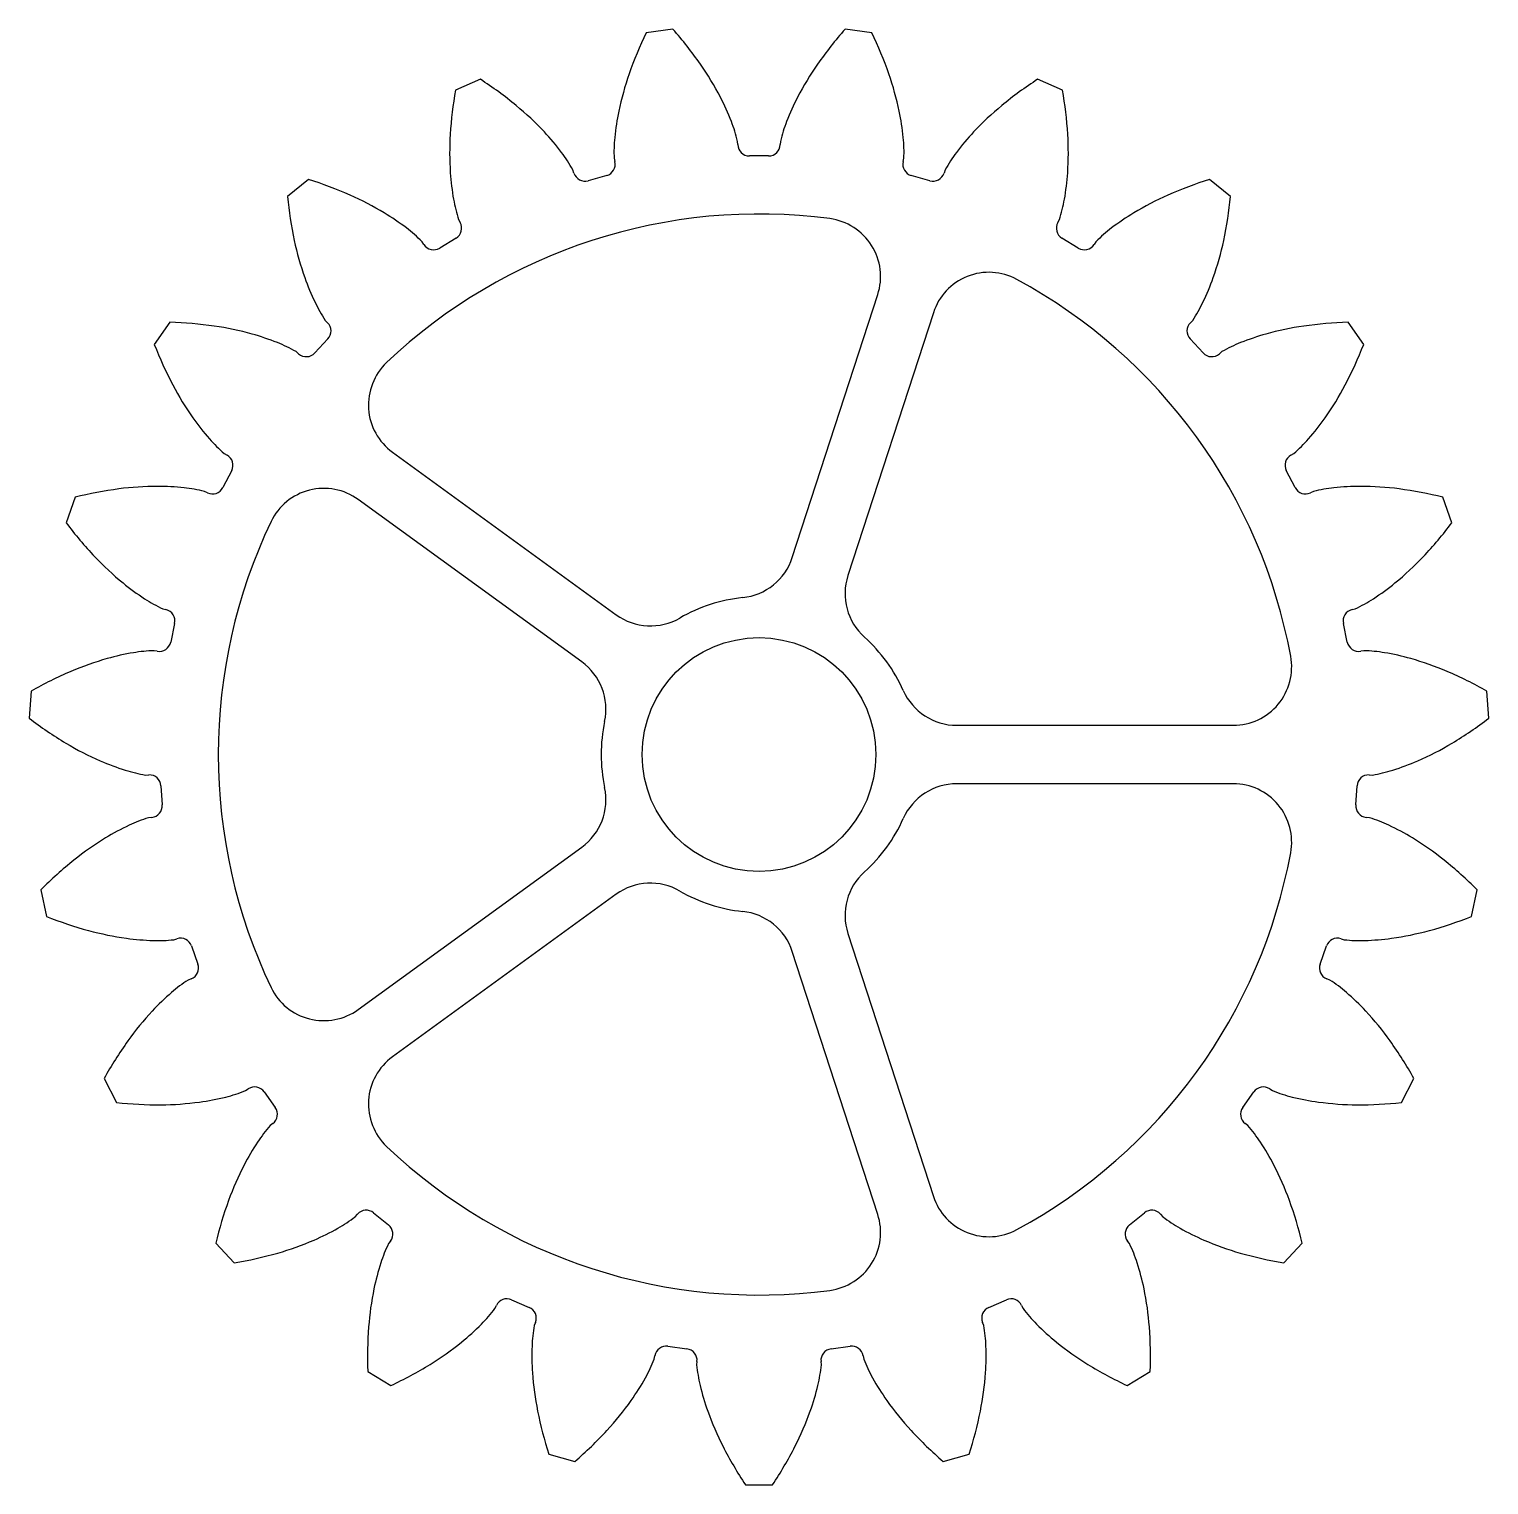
# Model space of a CAD drawing. Header units: metres. Extents: x -125 to 125, y -125 to 124.
import ezdxf

# ---------------------------------------------------------------- set-up
doc = ezdxf.new("R2010")
doc.units = ezdxf.units.M

msp = doc.modelspace()

# ---------------------------------------------------------------- linework, layer by layer
at = {"layer": 'PARAMETRIX'}
for p, q in [((-14.7242, 124.1298), (-19.3116, 123.4992)), ((19.3116, 123.4992), (14.7242, 124.1298)), ((-47.668, 115.5541), (-51.9152, 113.7093)), ((51.9152, 113.7093), (47.668, 115.5541)), ((-3.6387, 104.3681), (-3.6585, 104.9362)), ((3.6585, 104.9362), (3.6387, 104.3681)), ((1.6399, 102.4378), (-1.6399, 102.4378)), ((-31.662, 99.5161), (-31.8343, 100.0579)), ((-24.7886, 102.032), (-24.6544, 101.4795)), ((24.6544, 101.4795), (24.7886, 102.032)), ((31.8343, 100.0579), (31.662, 99.5161)), ((-77.0765, 98.4084), (-80.6684, 95.4861)), ((-26.0583, 99.0815), (-29.2165, 98.1966)), ((29.2165, 98.1966), (26.0583, 99.0815)), ((80.6684, 95.4861), (77.0765, 98.4084)), ((-51.3973, 91.5605), (-51.119, 91.0647)), ((51.119, 91.0647), (51.3973, 91.5605)), ((-57.337, 87.2835), (-57.6491, 87.7586)), ((-51.8238, 88.3769), (-54.6262, 86.6727)), ((54.6262, 86.6727), (51.8238, 88.3769)), ((57.6491, 87.7586), (57.337, 87.2835)), ((5.6966, 33.7127), (20.3137, 78.6995)), ((29.8243, 75.6093), (15.2072, 30.6226)), ((-100.7686, 73.9642), (-103.4389, 70.1812)), ((-74.194, 74.2984), (-73.7923, 73.8961)), ((73.7923, 73.8961), (74.194, 74.2984)), ((103.4389, 70.1812), (100.7686, 73.9642)), ((-73.7459, 71.1177), (-75.9845, 68.7207)), ((75.9845, 68.7207), (73.7459, 71.1177)), ((-78.7596, 68.5774), (-79.1883, 68.9508)), ((79.1883, 68.9508), (78.7596, 68.5774)), ((-91.4882, 51.5259), (-90.9928, 51.2469)), ((-62.6925, 51.7291), (-24.4245, 23.9258)), ((90.9928, 51.2469), (91.4882, 51.5259)), ((-90.1985, 48.5841), (-91.7075, 45.672)), ((91.7075, 45.672), (90.1985, 48.5841)), ((-94.3409, 44.7853), (-94.8545, 45.0291)), ((94.8545, 45.0291), (94.3409, 44.7853)), ((-116.9871, 44.0343), (-118.5377, 39.6712)), ((-30.3024, 15.8356), (-68.5704, 43.6389)), ((118.5377, 39.6712), (116.9871, 44.0343)), ((-101.9971, 24.9319), (-101.4448, 24.7969)), ((101.4448, 24.7969), (101.9971, 24.9319)), ((-99.9615, 22.4472), (-100.6288, 19.2359)), ((100.6288, 19.2359), (99.9615, 22.4472)), ((-102.9254, 17.6717), (-103.4858, 17.7679)), ((103.4858, 17.7679), (102.9254, 17.6717)), ((-124.5292, 10.8387), (-124.8452, 6.219)), ((124.8452, 6.219), (124.5292, 10.8387)), ((33.8231, 5), (81.1249, 5)), ((-104.9413, -3.5111), (-104.3731, -3.4921)), ((104.3731, -3.4921), (104.9413, -3.5111)), ((-102.3109, -5.3545), (-102.087, -8.6267)), ((81.1249, -5), (33.8231, -5)), ((102.087, -8.6267), (102.3109, -5.3545)), ((-103.8765, -10.7526), (-104.4419, -10.8111)), ((104.4419, -10.8111), (103.8765, -10.7526)), ((-68.5704, -43.6389), (-30.3024, -15.8356)), ((-122.8356, -23.1608), (-121.8935, -27.6945)), ((-24.4245, -23.9258), (-62.6925, -51.7291)), ((121.8935, -27.6945), (122.8356, -23.1608)), ((-100.1025, -31.6937), (-99.5605, -31.5221)), ((15.2072, -30.6226), (29.8243, -75.6093)), ((99.5605, -31.5221), (100.1025, -31.6937)), ((-97.0723, -32.7591), (-95.9739, -35.8496)), ((20.3137, -78.6995), (5.6966, -33.7127)), ((95.9739, -35.8496), (97.0723, -32.7591)), ((-97.1234, -38.3794), (-97.6522, -38.5883)), ((97.6522, -38.5883), (97.1234, -38.3794)), ((-112.0318, -55.4426), (-109.9014, -59.5539)), ((-87.8396, -57.5258), (-87.364, -57.2143)), ((87.364, -57.2143), (87.8396, -57.5258)), ((109.9014, -59.5539), (112.0318, -55.4426)), ((-84.6343, -57.7341), (-82.7428, -60.4136)), ((82.7428, -60.4136), (84.6343, -57.7341)), ((-83.1672, -63.1597), (-83.6199, -63.5036)), ((83.6199, -63.5036), (83.1672, -63.1597)), ((-69.062, -79.0914), (-68.688, -78.6631)), ((-65.9194, -78.4272), (-63.3751, -80.4971)), ((63.3751, -80.4971), (65.9194, -78.4272)), ((68.688, -78.6631), (69.062, -79.0914)), ((-92.9191, -83.6124), (-89.7585, -86.9966)), ((-63.0428, -83.2558), (-63.386, -83.7091)), ((63.386, -83.7091), (63.0428, -83.2558)), ((89.7585, -86.9966), (92.9191, -83.6124)), ((-45.1624, -94.7911), (-44.9178, -94.2779)), ((-42.3155, -93.3037), (-39.3071, -94.6104)), ((39.3071, -94.6104), (42.3155, -93.3037)), ((44.9178, -94.2779), (45.1624, -94.7911)), ((-38.2429, -97.1772), (-38.4511, -97.7063)), ((38.4511, -97.7063), (38.2429, -97.1772)), ((-15.5733, -101.2603), (-12.3239, -101.707)), ((12.3239, -101.707), (15.5733, -101.2603)), ((-17.9133, -103.4607), (-17.8163, -102.9005)), ((-10.6066, -103.8915), (-10.6644, -104.457)), ((10.6644, -104.457), (10.6066, -103.8915)), ((17.8163, -102.9005), (17.9133, -103.4607)), ((-66.9151, -105.5811), (-62.9586, -107.9871)), ((62.9586, -107.9871), (66.9151, -105.5811)), ((-35.9482, -119.7194), (-31.4894, -120.9687)), ((31.4894, -120.9687), (35.9482, -119.7194)), ((-2.3153, -124.9786), (2.3153, -124.9786))]:
    msp.add_line(p, q, dxfattribs=at)
msp.add_circle((0, 0), 20, dxfattribs=at)
for centre, radius, start, end in [((41.4573, 94.2395), 67.4462, 154.2896, 160.7602), ((-65.3454, 79.5598), 67.4462, 34.892, 41.3626), ((65.3454, 79.5598), 67.4462, 138.6374, 145.108), ((-41.4573, 94.2395), 67.4462, 19.2398, 25.7104), ((-51.5928, 89.151), 50.6794, 27.4261, 34.892), ((51.5928, 89.151), 50.6794, 145.108, 152.5739), ((-84.3872, 58.9795), 67.4462, 50.5442, 57.0148), ((25.6269, 99.7646), 50.6794, 160.7602, 168.2261), ((-25.6269, 99.7646), 50.6794, 11.7739, 19.2398), ((84.3872, 58.9795), 67.4462, 122.9852, 129.4558), ((14.4944, 101.9299), 67.4462, 169.9417, 176.4123), ((-44.7482, 92.7028), 42.9681, 21.328, 27.4261), ((44.7482, 92.7028), 42.9681, 152.5739, 158.672), ((-14.4944, 101.9299), 67.4462, 3.5877, 10.0583), ((-73.7322, 71.9254), 50.6794, 43.0783, 50.5442), ((18.0779, 101.338), 42.9681, 168.2261, 174.3242), ((-18.0779, 101.338), 42.9681, 5.6758, 11.7739), ((73.7322, 71.9254), 50.6794, 129.4558, 136.9217), ((-28.963, 98.8661), 26.0224, 13.4895, 21.328), ((28.963, 98.8661), 26.0224, 158.672, 166.5105), ((-2.2395, 102.9791), 50.6794, 176.4123, 183.8783), ((-68.0997, 77.1922), 42.9681, 36.9801, 43.0783), ((1.2152, 103.014), 26.0224, 174.3242, 182.1626), ((-1.2152, 103.014), 26.0224, 357.8374, 5.6758), ((68.0997, 77.1922), 42.9681, 136.9217, 143.0199), ((2.2395, 102.9791), 50.6794, 356.1217, 3.5877), ((-54.5627, 87.3857), 26.0224, 29.1417, 36.9801), ((-1.6399, 104.4378), 2, 181.9968, 270), ((1.6399, 104.4378), 2, 270, 358.0032), ((54.5627, 87.3857), 26.0224, 143.0199, 150.8583), ((-26.5978, 101.0074), 2, 285.6522, 13.6554), ((26.5978, 101.0074), 2, 166.3446, 254.3478), ((-97.1704, 34.025), 67.4462, 66.1964, 72.667), ((-9.9331, 102.4575), 42.9681, 183.8783, 189.9764), ((-29.7561, 100.1225), 2, 197.6489, 285.6522), ((29.7561, 100.1225), 2, 254.3478, 342.3511), ((9.9331, 102.4575), 42.9681, 350.0236, 356.1217), ((97.1704, 34.025), 67.4462, 107.333, 113.8036), ((-13.5434, 102.0606), 67.4462, 185.5939, 192.0645), ((-90.4033, 49.3655), 50.6794, 58.7304, 66.1964), ((-26.6227, 99.5218), 26.0224, 189.9764, 197.8148), ((26.6227, 99.5218), 26.0224, 342.1852, 350.0236), ((90.4033, 49.3655), 50.6794, 113.8036, 121.2696), ((13.5434, 102.0606), 67.4462, 347.9355, 354.4061), ((-86.4006, 55.9566), 42.9681, 52.6323, 58.7304), ((0, 0), 92.5, 82.4757, 133.5243), ((86.4006, 55.9566), 42.9681, 121.2696, 127.3677), ((-76.1158, 69.4244), 26.0224, 44.7939, 52.6323), ((-52.863, 90.0857), 2, 301.3043, 29.3076), ((10.8031, 81.7896), 10, 342, 82.4757), ((52.863, 90.0857), 2, 150.6924, 238.6957), ((76.1158, 69.4244), 26.0224, 127.3677, 135.2061), ((-29.9399, 98.5561), 50.6794, 192.0645, 199.5304), ((29.9399, 98.5561), 50.6794, 340.4696, 347.9355), ((-55.6654, 88.3816), 2, 213.3011, 301.3043), ((55.6654, 88.3816), 2, 238.6957, 326.6989), ((39.3348, 72.5191), 10, 61.5243, 162), ((-37.2075, 95.9782), 42.9681, 199.5304, 205.6286), ((0, 0), 92.5, 10.4757, 61.5243), ((37.2075, 95.9782), 42.9681, 334.3714, 340.4696), ((-52.4861, 88.6485), 26.0224, 205.6286, 213.467), ((52.4861, 88.6485), 26.0224, 326.533, 334.3714), ((-102.7469, 6.547), 67.4462, 81.8485, 88.3191), ((-100.3695, 23.1444), 50.6794, 74.3826, 81.8485), ((-75.2075, 72.4828), 2, 316.9565, 44.9598), ((75.2075, 72.4828), 2, 135.0402, 223.0435), ((100.3695, 23.1444), 50.6794, 98.1515, 105.6174), ((102.7469, 6.547), 67.4462, 91.6809, 98.1515), ((-40.5768, 94.6219), 67.4462, 201.2461, 207.7167), ((-98.2936, 30.571), 42.9681, 68.2845, 74.3826), ((-92.0237, 46.3141), 26.0224, 60.4461, 68.2845), ((92.0237, 46.3141), 26.0224, 111.7155, 119.5539), ((98.2936, 30.571), 42.9681, 105.6174, 111.7155), ((40.5768, 94.6219), 67.4462, 332.2833, 338.7539), ((-77.4462, 70.0858), 2, 228.9533, 316.9565), ((77.4462, 70.0858), 2, 223.0435, 311.0467), ((-56.8146, 59.8193), 10, 133.5243, 234), ((-55.4198, 86.8237), 50.6794, 207.7167, 215.1826), ((55.4198, 86.8237), 50.6794, 324.8174, 332.2833), ((-61.7224, 82.3806), 42.9681, 215.1826, 221.2807), ((61.7224, 82.3806), 42.9681, 318.7193, 324.8174), ((-74.4569, 71.2006), 26.0224, 221.2807, 229.1192), ((74.4569, 71.2006), 26.0224, 310.8808, 318.7193), ((-91.9743, 49.5042), 2, 332.6087, 60.6119), ((91.9743, 49.5042), 2, 119.3881, 207.3913), ((-100.7031, -21.4166), 67.4462, 97.5007, 103.9713), ((-102.8918, -4.7932), 50.6794, 90.0348, 97.5007), ((-102.8965, 2.918), 42.9681, 83.9367, 90.0348), ((-101.1066, 19.769), 26.0224, 76.0982, 83.9367), ((-93.4832, 46.5921), 2, 244.6055, 332.6087), ((-74.4482, 35.5488), 10, 54, 154.4757), ((93.4832, 46.5921), 2, 207.3913, 295.3945), ((101.1066, 19.769), 26.0224, 96.0633, 103.9018), ((102.8965, 2.918), 42.9681, 89.9652, 96.0633), ((102.8918, -4.7932), 50.6794, 82.4993, 89.9652), ((100.7031, -21.4166), 67.4462, 76.0287, 82.4993), ((-64.6008, 80.1656), 67.4462, 216.8983, 223.3689), ((0, 0), 92.5, 154.4757, 205.5243), ((64.6008, 80.1656), 67.4462, 316.6311, 323.1017), ((-76.7894, 68.652), 50.6794, 223.3689, 230.8348), ((-3.8139, 36.8029), 10, 275.9165, 342), ((76.7894, 68.652), 50.6794, 309.1652, 316.6311), ((24.7178, 27.5324), 10, 162, 228.0835), ((-81.6595, 62.6732), 42.9681, 230.8348, 236.9329), ((81.6595, 62.6732), 42.9681, 303.0671, 309.1652), ((-90.9055, 48.4721), 26.0224, 236.9329, 244.7713), ((0, 0), 27, 95.9165, 120.0835), ((90.9055, 48.4721), 26.0224, 295.2287, 303.0671), ((-101.9197, 22.8541), 2, 348.2609, 76.2641), ((-18.5467, 32.016), 10, 234, 300.0835), ((101.9197, 22.8541), 2, 103.7359, 191.7391), ((0, 0), 27, 23.9165, 48.0835), ((-102.6909, -8.2423), 26.0224, 91.7504, 99.5888), ((-102.587, 19.6429), 2, 260.2576, 348.2609), ((102.587, 19.6429), 2, 191.7391, 279.7424), ((102.6909, -8.2423), 26.0224, 80.4112, 88.2496), ((-97.7831, -32.3754), 50.6794, 105.6869, 113.1529), ((-99.8681, -24.9513), 42.9681, 99.5888, 105.6869), ((-36.1802, 7.7454), 10, 347.9165, 54), ((81.1249, 15), 10, 270, 10.4757), ((99.8681, -24.9513), 42.9681, 74.3131, 80.4112), ((97.7831, -32.3754), 50.6794, 66.8471, 74.3131), ((-91.1907, -47.7918), 67.4462, 113.1529, 119.6235), ((91.1907, -47.7918), 67.4462, 60.3765, 66.8471), ((33.8231, 15), 10, 203.9165, 270), ((-83.8337, 59.7638), 67.4462, 232.5504, 239.021), ((0, 0), 27, 167.9165, 192.0835), ((83.8337, 59.7638), 67.4462, 300.979, 307.4496), ((-92.4639, 45.3886), 50.6794, 239.021, 246.487), ((92.4639, 45.3886), 50.6794, 293.513, 300.979), ((-95.5404, 38.3176), 42.9681, 246.487, 252.5851), ((95.5404, 38.3176), 42.9681, 287.4149, 293.513), ((-100.6121, 22.1486), 26.0224, 252.5851, 260.4235), ((-104.3062, -5.491), 2, 3.913, 91.9163), ((104.3062, -5.491), 2, 88.0837, 176.087), ((100.6121, 22.1486), 26.0224, 279.5765, 287.4149), ((-36.1802, -7.7454), 10, 306, 12.0835), ((33.8231, -15), 10, 90, 156.0835), ((81.1249, -15), 10, 349.5243, 90), ((-104.0824, -8.7632), 2, 275.9098, 3.913), ((104.0824, -8.7632), 2, 176.087, 264.0902), ((-89.433, -50.9702), 42.9681, 115.241, 121.3391), ((-96.6591, -35.6423), 26.0224, 107.4026, 115.241), ((0, 0), 27, 311.9165, 336.0835), ((96.6591, -35.6423), 26.0224, 64.759, 72.5974), ((89.433, -50.9702), 42.9681, 58.6609, 64.759), ((-85.4223, -57.5564), 50.6794, 121.3391, 128.8051), ((85.4223, -57.5564), 50.6794, 51.1949, 58.6609), ((0, 0), 92.5, 298.4757, 349.5243), ((-74.915, -70.6225), 67.4462, 128.8051, 135.2757), ((74.915, -70.6225), 67.4462, 44.7243, 51.1949), ((-18.5467, -32.016), 10, 59.9165, 126), ((24.7178, -27.5324), 10, 131.9165, 198), ((0, 0), 27, 239.9165, 264.0835), ((-3.8139, -36.8029), 10, 18, 84.0835), ((-96.849, 34.9295), 67.4462, 248.2026, 254.6732), ((96.849, 34.9295), 67.4462, 285.3268, 291.7974), ((-101.2808, 18.759), 50.6794, 254.6732, 262.1391), ((-102.3355, 11.1202), 42.9681, 262.1391, 268.2373), ((-102.8567, -5.8175), 26.0224, 268.2373, 276.0757), ((-98.9568, -33.4288), 2, 19.5652, 107.5684), ((98.9568, -33.4288), 2, 72.4316, 160.4348), ((102.8567, -5.8175), 26.0224, 263.9243, 271.7627), ((102.3355, 11.1202), 42.9681, 271.7627, 277.8609), ((101.2808, 18.759), 50.6794, 277.8609, 285.3268), ((-97.8584, -36.5193), 2, 291.562, 19.5652), ((97.8584, -36.5193), 2, 160.4348, 248.438), ((-83.4585, -60.3989), 26.0224, 123.0548, 130.8932), ((-74.4482, -35.5488), 10, 205.5243, 306), ((83.4585, -60.3989), 26.0224, 49.1068, 56.9452), ((-72.365, -73.2088), 42.9681, 130.8932, 136.9913), ((72.365, -73.2088), 42.9681, 43.0087, 49.1068), ((-66.7261, -78.4687), 50.6794, 136.9913, 144.4572), ((66.7261, -78.4687), 50.6794, 35.5428, 43.0087), ((-53.0832, -88.2154), 67.4462, 144.4572, 150.9278), ((53.0832, -88.2154), 67.4462, 29.0722, 35.5428), ((-56.8146, -59.8193), 10, 126, 226.4757), ((-86.2682, -58.8874), 2, 35.2174, 123.2206), ((86.2682, -58.8874), 2, 56.7794, 144.7826), ((-102.6814, 7.5047), 67.4462, 263.8548, 270.3254), ((-102.5862, -9.2619), 50.6794, 270.3254, 277.7913), ((-101.5408, -16.9019), 42.9681, 277.7913, 283.8894), ((-97.473, -33.3522), 26.0224, 283.8894, 291.7279), ((97.473, -33.3522), 26.0224, 248.2721, 256.1106), ((101.5408, -16.9019), 42.9681, 256.1106, 262.2087), ((102.5862, -9.2619), 50.6794, 262.2087, 269.6746), ((102.6814, 7.5047), 67.4462, 269.6746, 276.1452), ((-84.3768, -61.567), 2, 307.2142, 35.2174), ((84.3768, -61.567), 2, 144.7826, 232.7858), ((-64.0682, -80.676), 26.0224, 138.7069, 146.5454), ((64.0682, -80.676), 26.0224, 33.4546, 41.2931), ((-49.93, -90.0178), 42.9681, 146.5454, 152.6435), ((0, 0), 92.5, 226.4757, 277.5243), ((49.93, -90.0178), 42.9681, 27.3565, 33.4546), ((-43.0811, -93.5613), 50.6794, 152.6435, 160.1094), ((43.0811, -93.5613), 50.6794, 19.8906, 27.3565), ((-27.3145, -99.2658), 67.4462, 160.1094, 166.58), ((39.3348, -72.5191), 10, 198, 298.4757), ((27.3145, -99.2658), 67.4462, 13.42, 19.8906), ((-84.8601, -58.4133), 26.0224, 299.5416, 307.38), ((-67.1815, -79.9786), 2, 50.8696, 138.8728), ((10.8031, -81.7896), 10, 277.5243, 18), ((67.1815, -79.9786), 2, 41.1272, 129.1304), ((84.8601, -58.4133), 26.0224, 232.62, 240.4584), ((-93.2153, -43.6705), 42.9681, 293.4435, 299.5416), ((-64.6373, -82.0485), 2, 322.8663, 50.8696), ((64.6373, -82.0485), 2, 129.1304, 217.1337), ((93.2153, -43.6705), 42.9681, 240.4584, 246.5565), ((-96.2832, -36.5958), 50.6794, 285.9776, 293.4435), ((-39.9263, -94.9697), 26.0224, 154.3591, 162.1975), ((39.9263, -94.9697), 26.0224, 17.8025, 25.6409), ((96.2832, -36.5958), 50.6794, 246.5565, 254.0224), ((-100.8984, -20.4767), 67.4462, 279.5069, 285.9776), ((-23.7919, -100.1507), 42.9681, 162.1975, 168.2956), ((23.7919, -100.1507), 42.9681, 11.7044, 17.8025), ((100.8984, -20.4767), 67.4462, 254.0224, 260.4931), ((-16.241, -101.715), 50.6794, 168.2956, 175.7616), ((16.241, -101.715), 50.6794, 4.2384, 11.7044), ((-65.9535, -79.1422), 26.0224, 315.1938, 323.0322), ((-43.1123, -95.1381), 2, 66.5217, 154.525), ((-40.1039, -96.4448), 2, 338.5185, 66.5217), ((40.1039, -96.4448), 2, 113.4783, 201.4815), ((43.1123, -95.1381), 2, 25.475, 113.4783), ((65.9535, -79.1422), 26.0224, 216.9678, 224.8062), ((0.48, -102.9542), 67.4462, 175.7616, 182.2322), ((-77.9765, -67.2003), 42.9681, 309.0957, 315.1938), ((-12.8232, -102.22), 26.0224, 170.0113, 177.8497), ((12.8232, -102.22), 26.0224, 2.1503, 9.9887), ((77.9765, -67.2003), 42.9681, 224.8062, 230.9043), ((-0.48, -102.9542), 67.4462, 357.7678, 4.2384), ((-82.8393, -61.2156), 50.6794, 301.6297, 309.0957), ((4.1107, -102.8558), 42.9681, 177.8497, 183.9478), ((-15.8456, -103.2417), 2, 82.1739, 170.1771), ((-12.5963, -103.6883), 2, 354.1707, 82.1739), ((12.5963, -103.6883), 2, 97.8261, 185.8293), ((15.8456, -103.2417), 2, 9.8229, 97.8261), ((-4.1107, -102.8558), 42.9681, 356.0522, 2.1503), ((82.8393, -61.2156), 50.6794, 230.9043, 238.3703), ((-91.6323, -46.9395), 67.4462, 295.1591, 301.6297), ((-42.1555, -94.0014), 26.0224, 330.8459, 338.6844), ((15.231, -101.889), 26.0224, 185.6634, 193.5019), ((-15.231, -101.889), 26.0224, 346.4981, 354.3366), ((42.1555, -94.0014), 26.0224, 201.3156, 209.1541), ((91.6323, -46.9395), 67.4462, 238.3703, 244.8409), ((11.8036, -102.3249), 50.6794, 183.9478, 191.4138), ((-56.9545, -85.7461), 42.9681, 324.7478, 330.8459), ((56.9545, -85.7461), 42.9681, 209.1541, 215.2522), ((-11.8036, -102.3249), 50.6794, 348.5862, 356.0522), ((31.7084, -97.9326), 42.9681, 193.5019, 199.6), ((-31.7084, -97.9326), 42.9681, 340.4, 346.4981), ((28.2389, -99.0069), 67.4462, 191.4138, 197.8844), ((-63.2516, -81.2954), 50.6794, 317.2819, 324.7478), ((38.9728, -95.3458), 50.6794, 199.6, 207.0659), ((-38.9728, -95.3458), 50.6794, 332.9341, 340.4), ((63.2516, -81.2954), 50.6794, 215.2522, 222.7181), ((-28.2389, -99.0069), 67.4462, 342.1156, 348.5862), ((-75.5702, -69.9209), 67.4462, 310.8113, 317.2819), ((75.5702, -69.9209), 67.4462, 222.7181, 229.1887), ((53.9034, -87.7167), 67.4462, 207.0659, 213.5365), ((-53.9034, -87.7167), 67.4462, 326.4635, 332.9341)]:
    msp.add_arc(centre, radius, start, end, dxfattribs=at)

doc.saveas('drawing.dxf')
